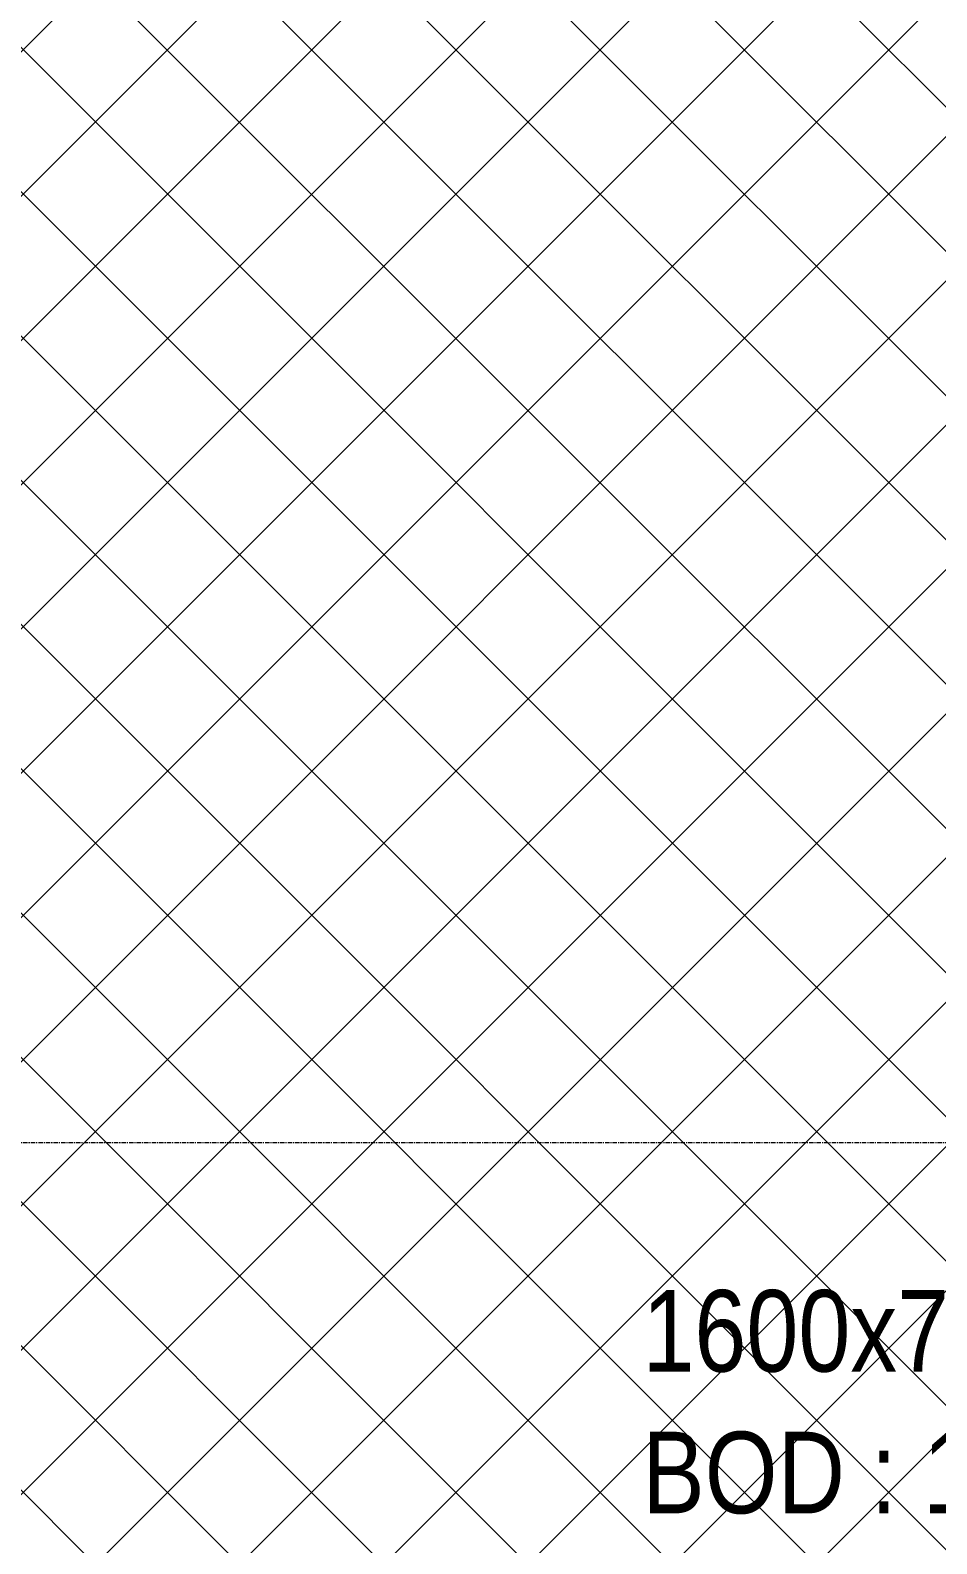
# Model space of a CAD drawing. Header units: inches. Extents: x -83664 to 20107, y -47222 to 19398.
# Drawn here: x -62340 to -59674, y -28944 to -24493 of the extents above; entities that cross this region are included whole.
import ezdxf

# ---------------------------------------------------------------- set-up
doc = ezdxf.new("R2010")
doc.units = ezdxf.units.IN
doc.header["$MEASUREMENT"] = 0
doc.linetypes.add('Grid Line', pattern=[22.225, 12.7, -3.175, 3.175, -3.175])
for name, color, linetype, lineweight in [('A-DETL-GENF', 7, 'Continuous', 9), ('M-HVAC-DUCT-IDEN', 7, 'Continuous', 18), ('S-GRID', 7, 'Continuous', 9)]:
    doc.layers.add(name, color=color, linetype=linetype, lineweight=lineweight)
doc.styles.add('Arial Narrow_21', font='ARIALN.TTF', dxfattribs={"height": 240})

msp = doc.modelspace()

# ---------------------------------------------------------------- hatches: boundary and pattern name
at = {"layer": 'A-DETL-GENF', "true_color": 0xff0000}
h = msp.add_hatch(dxfattribs=at)
h.set_pattern_fill('FP_59', color=1, style=0, pattern_type=2)
h.set_pattern_definition([(45, (-151456.65, -98372.2), (-212.13203, 212.13203), []), (135, (-151456.65, -98372.2), (-212.13203, -212.13203), [])])
h.paths.add_polyline_path([(-62993, -37189.5), (-27297.3, -37189.5), (-27297.3, -98.4), (-62993, -98.4), (-62993, -33333)])

# ---------------------------------------------------------------- linework, layer by layer
at = {"layer": 'S-GRID', "color": 254, "linetype": 'Grid Line', "true_color": 0xdcdcdc}
msp.add_line((20106.7, -27764.5), (-81517, -27764.5), dxfattribs=at)

# ---------------------------------------------------------------- texts
at = {"layer": 'M-HVAC-DUCT-IDEN', "lineweight": 9, "char_height": 240, "attachment_point": 1, "style": 'Arial Narrow_21'}
for s, insert, width in [('1600x700 RAD', (-60539.5, -28197.7), 2344.936), ('BOD : 1400', (-60539.5, -28614.4), 1803.797)]:
    msp.add_mtext(s, dxfattribs=dict(at, insert=insert, width=width))

doc.saveas('drawing.dxf')
